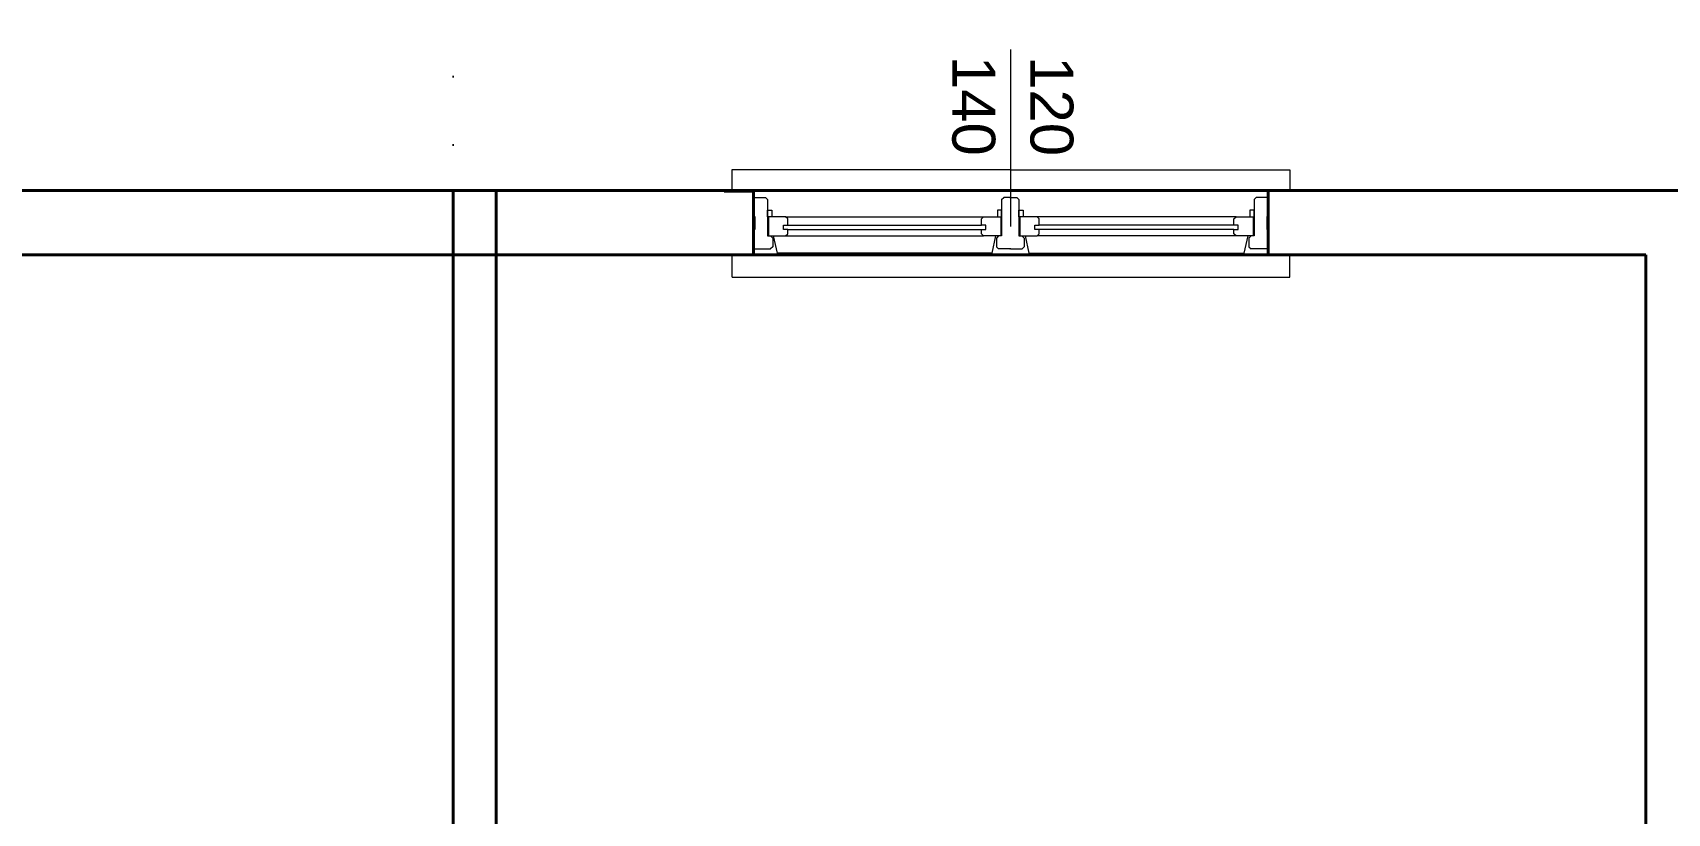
# Model space of a CAD drawing. Header units: millimetres. Extents: x 676 to 5035, y 216 to 2687.
# Drawn here: x 3378 to 3759, y 1895.4 to 2077.4 of the extents above; entities that cross this region are included whole.
import ezdxf

# ---------------------------------------------------------------- set-up
doc = ezdxf.new("R2010")
doc.units = ezdxf.units.MM
doc.linetypes.add('DOT2', pattern=[3.175, 0, -3.175])
doc.linetypes.add('HIDDEN', pattern=[9.525, 6.35, -3.175])
doc.layers.add('SANAL', color=11, linetype='HIDDEN')
doc.layers.add('SEM_AKS', color=161, linetype='Continuous')
for name, color, linetype, lineweight in [('SEM_DUVAR1', 136, 'Continuous', 40), ('SEM_PENCERE', 133, 'Continuous', 13), ('SEM_TARAMA', 253, 'Continuous', 5), ('SEM_TEFRIS', 225, 'Continuous', 9)]:
    doc.layers.add(name, color=color, linetype=linetype, lineweight=lineweight)
doc.styles.get("Standard").update_dxf_attribs({"font": 'arial.ttf'})

# ---------------------------------------------------------------- blocks, each defined once
blk = doc.blocks.new('VA')
at = {"layer": 'SANAL'}
for p, q in [((21735.95, 8968.79), (21615.95, 8968.81)), ((21735.95, 8953.79), (21615.95, 8953.81))]:
    blk.add_line(p, q, dxfattribs=at)
at = {"layer": 'SEM_DUVAR1'}
for p, q in [((21615.95, 8953.81), (21615.95, 8968.81)), ((21615.95, 8953.81), (21615.95, 8968.81)), ((21615.95, 8953.81), (21615.95, 8968.81)), ((21615.95, 8953.81), (21615.95, 8968.81)), ((21615.95, 8953.81), (21615.95, 8968.81)), ((21615.95, 8953.8), (21615.95, 8968.81)), ((21735.95, 8953.79), (21735.95, 8968.79)), ((21735.95, 8953.79), (21735.95, 8968.79)), ((21735.95, 8953.79), (21735.95, 8968.79)), ((21735.95, 8953.79), (21735.95, 8968.79)), ((21735.95, 8953.79), (21735.95, 8968.79)), ((21735.95, 8953.79), (21735.95, 8968.79)), ((21735.95, 8953.79), (21735.95, 8968.79))]:
    blk.add_line(p, q, dxfattribs=at)
blk.add_lwpolyline([(21609.1, 8968.81), (21615.95, 8968.81)], dxfattribs=at)
at = {"layer": 'SEM_PENCERE'}
for p, q in [((21610.95, 8973.81), (21610.95, 8968.81)), ((21675.83, 8973.8), (21610.95, 8973.81)), ((21675.83, 8973.8), (21740.95, 8973.79)), ((21740.95, 8973.79), (21740.95, 8968.79)), ((21615.95, 8968.81), (21610.95, 8968.81)), ((21615.95, 8968.81), (21615.95, 8962.91)), ((21615.95, 8967.39), (21618.75, 8967.38)), ((21619.25, 8966.88), (21618.75, 8967.38)), ((21619.25, 8966.88), (21619.25, 8958.38)), ((21673.81, 8966.87), (21674.31, 8967.37)), ((21673.81, 8966.87), (21673.81, 8958.37)), ((21675.71, 8967.37), (21674.31, 8967.37)), ((21675.71, 8967.37), (21675.83, 8967.37)), ((21675.95, 8967.37), (21675.83, 8967.37)), ((21675.95, 8967.37), (21677.35, 8967.37)), ((21677.85, 8966.87), (21677.35, 8967.37)), ((21677.85, 8966.87), (21677.85, 8958.37)), ((21732.65, 8966.86), (21733.15, 8967.36)), ((21732.65, 8966.86), (21732.65, 8958.36)), ((21735.95, 8967.36), (21733.15, 8967.36)), ((21735.95, 8968.79), (21735.95, 8962.89)), ((21735.95, 8968.79), (21740.95, 8968.79)), ((21615.95, 8962.91), (21616.25, 8962.91)), ((21615.95, 8962.36), (21615.95, 8953.81)), ((21616.25, 8962.91), (21616.25, 8959.86)), ((21619.25, 8964.38), (21620.25, 8964.38)), ((21619.25, 8962.88), (21619.25, 8964.38)), ((21620.25, 8962.88), (21619.25, 8962.88)), ((21623.45, 8962.88), (21619.45, 8962.88)), ((21619.45, 8962.88), (21619.45, 8958.38)), ((21620.25, 8964.38), (21620.25, 8962.88)), ((21623.45, 8962.88), (21669.61, 8962.87)), ((21623.95, 8962.38), (21623.45, 8962.88)), ((21623.95, 8960.88), (21623.95, 8962.38)), ((21669.11, 8962.37), (21669.61, 8962.87)), ((21669.11, 8960.87), (21669.11, 8962.37)), ((21669.61, 8962.87), (21673.61, 8962.87)), ((21673.81, 8964.37), (21672.81, 8964.37)), ((21672.81, 8964.37), (21672.81, 8962.87)), ((21672.81, 8962.87), (21673.81, 8962.87)), ((21673.61, 8962.87), (21673.61, 8958.37)), ((21673.81, 8962.87), (21673.81, 8964.37)), ((21677.85, 8964.37), (21678.85, 8964.37)), ((21677.85, 8962.87), (21677.85, 8964.37)), ((21678.85, 8962.87), (21677.85, 8962.87)), ((21678.05, 8962.87), (21678.05, 8958.37)), ((21682.05, 8962.87), (21678.05, 8962.87)), ((21678.85, 8964.37), (21678.85, 8962.87)), ((21728.45, 8962.86), (21682.05, 8962.87)), ((21682.55, 8962.37), (21682.05, 8962.87)), ((21682.55, 8960.87), (21682.55, 8962.37)), ((21727.95, 8962.36), (21728.45, 8962.86)), ((21727.95, 8960.86), (21727.95, 8962.36)), ((21728.45, 8962.86), (21732.45, 8962.86)), ((21732.65, 8964.36), (21731.65, 8964.36)), ((21731.65, 8964.36), (21731.65, 8962.86)), ((21731.65, 8962.86), (21732.65, 8962.86)), ((21732.45, 8962.86), (21732.45, 8958.36)), ((21732.65, 8962.86), (21732.65, 8964.36)), ((21735.95, 8962.89), (21735.65, 8962.89)), ((21735.65, 8962.89), (21735.65, 8959.84)), ((21735.95, 8962.34), (21735.95, 8953.79)), ((21616.25, 8959.86), (21615.95, 8959.86)), ((21619.25, 8958.38), (21619.95, 8958.38)), ((21619.45, 8958.38), (21623.45, 8958.38)), ((21619.95, 8958.38), (21620.45, 8957.88)), ((21621.54, 8954.38), (21620.65, 8958.38)), ((21622.95, 8959.88), (21622.95, 8960.88)), ((21622.95, 8960.88), (21623.95, 8960.88)), ((21623.95, 8959.88), (21622.95, 8959.88)), ((21623.45, 8958.38), (21623.95, 8958.88)), ((21623.45, 8958.38), (21669.61, 8958.37)), ((21623.95, 8960.88), (21669.11, 8960.87)), ((21623.95, 8959.88), (21669.11, 8959.87)), ((21623.95, 8958.88), (21623.95, 8959.88)), ((21670.11, 8960.87), (21669.11, 8960.87)), ((21669.11, 8958.87), (21669.11, 8959.87)), ((21669.11, 8959.87), (21670.11, 8959.87)), ((21669.61, 8958.37), (21669.11, 8958.87)), ((21673.61, 8958.37), (21669.61, 8958.37)), ((21670.11, 8959.87), (21670.11, 8960.87)), ((21672.4, 8958.37), (21671.51, 8954.37)), ((21673.11, 8958.37), (21672.61, 8957.87)), ((21673.81, 8958.37), (21673.11, 8958.37)), ((21677.85, 8958.37), (21678.55, 8958.37)), ((21678.05, 8958.37), (21682.05, 8958.37)), ((21678.55, 8958.37), (21679.05, 8957.87)), ((21679.25, 8958.37), (21680.14, 8954.37)), ((21681.55, 8959.87), (21681.55, 8960.87)), ((21681.55, 8960.87), (21682.55, 8960.87)), ((21682.55, 8959.87), (21681.55, 8959.87)), ((21682.05, 8958.37), (21682.55, 8958.87)), ((21728.45, 8958.36), (21682.05, 8958.37)), ((21727.95, 8960.86), (21682.55, 8960.87)), ((21727.95, 8959.86), (21682.55, 8959.87)), ((21682.55, 8958.87), (21682.55, 8959.87)), ((21728.95, 8960.86), (21727.95, 8960.86)), ((21727.95, 8958.86), (21727.95, 8959.86)), ((21727.95, 8959.86), (21728.95, 8959.86)), ((21728.45, 8958.36), (21727.95, 8958.86)), ((21732.45, 8958.36), (21728.45, 8958.36)), ((21728.95, 8959.86), (21728.95, 8960.86)), ((21730.35, 8954.36), (21731.24, 8958.36)), ((21731.95, 8958.36), (21731.45, 8957.86)), ((21732.65, 8958.36), (21731.95, 8958.36)), ((21735.65, 8959.84), (21735.95, 8959.84)), ((21615.95, 8955.39), (21619.95, 8955.38)), ((21620.45, 8955.88), (21619.95, 8955.38)), ((21620.45, 8957.88), (21620.45, 8955.88)), ((21672.61, 8957.87), (21672.61, 8955.87)), ((21672.61, 8955.87), (21673.11, 8955.37)), ((21675.71, 8955.37), (21673.11, 8955.37)), ((21675.71, 8955.37), (21675.83, 8955.37)), ((21675.95, 8955.37), (21675.83, 8955.37)), ((21675.95, 8955.37), (21678.55, 8955.37)), ((21679.05, 8955.87), (21678.55, 8955.37)), ((21679.05, 8957.87), (21679.05, 8955.87)), ((21731.45, 8957.86), (21731.45, 8955.86)), ((21731.45, 8955.86), (21731.95, 8955.36)), ((21735.95, 8955.36), (21731.95, 8955.36)), ((21615.95, 8953.81), (21610.95, 8953.81)), ((21610.95, 8948.81), (21610.95, 8953.81)), ((21671.51, 8954.37), (21621.54, 8954.38)), ((21680.14, 8954.37), (21730.35, 8954.36)), ((21735.95, 8953.79), (21740.95, 8953.79)), ((21740.95, 8948.79), (21740.95, 8953.79)), ((21610.95, 8948.81), (21740.95, 8948.79))]:
    blk.add_line(p, q, dxfattribs=at)
at = {"layer": 'SEM_TEFRIS'}
blk.add_line((21675.95, 8960.62), (21675.96, 9001.83), dxfattribs=at)
for s, p in [('140', (21662.32, 9000.37)), ('120', (21680.53, 9000.3))]:
    blk.add_text(s, height=10, rotation=269.9884, dxfattribs=at).set_placement(p)

msp = doc.modelspace()

# ---------------------------------------------------------------- hatches: boundary and pattern name
at = {"layer": 'SEM_TARAMA'}
h = msp.add_hatch(dxfattribs=at)
h.set_pattern_fill('ANGLE', color=256, scale=5)
h.set_pattern_definition([(0, (-346.05, -108.6), (0, 34.925), [25.4, -9.525]), (90, (-346.05, -108.6), (-34.925, 2e-15), [25.4, -9.525])])
h.paths.add_polyline_path([(1469, 2040.64), (1319, 2040.64), (1319, 1890.64), (1469, 1890.64)])
h.paths.add_polyline_path([(1469, 825.64), (1319, 825.64), (1319.01, 675.64), (1469, 675.64)])
h.paths.add_polyline_path([(4401, 825.64), (4251, 825.64), (4251, 675.64), (4401, 675.64)])
h.paths.add_polyline_path([(4401, 2040.64), (4251, 2040.64), (4251, 1890.64), (4401, 1890.64), (4401, 1935.64)])
h.paths.add_polyline_path([(4396, 1277.64), (4396, 1282.64), (4386, 1282.64), (4386, 1350.64), (4261, 1350.64), (4261, 1212.74), (4262.9, 1212.74), (4262.9, 1214.45), (4264.61, 1214.45), (4264.61, 1212.74), (4265.18, 1212.74), (4396, 1212.72)])
h.paths.add_polyline_path([(4396, 1497.64), (4265.06, 1497.64), (4265.06, 1496.65), (4263.34, 1496.65), (4261, 1496.65), (4261, 1370.64), (4386, 1370.64), (4386, 1433.48), (4396, 1433.48)])
h.paths.add_polyline_path([(4396, 1608.64), (4251, 1608.64), (4251, 1497.64), (4396, 1497.64)])
h.paths.add_polyline_path([(4348.92, 1594.2), (4259.92, 1594.2), (4259.92, 1506.92), (4259.92, 1505.21, 0.414214)], flags=16)
h.paths.add_polyline_path([(4325.89, 1574.81), (4271.32, 1574.81), (4271.32, 1588.77), (4325.89, 1588.77)], flags=0)
h.paths.add_polyline_path([(4277.04, 1595.92), (4277.04, 1598.2), (4331.8, 1598.2), (4331.8, 1595.92)], flags=16)
h.paths.add_polyline_path([(4331.23, 1596.49), (4277.61, 1596.49), (4277.61, 1597.63), (4331.23, 1597.63)], flags=0)
h.paths.add_polyline_path([(4265.63, 1504.07), (4265.63, 1498.36), (4264.48, 1498.36), (4259.92, 1498.36), (4259.92, 1501.22), (4264.48, 1501.22), (4264.48, 1504.07)], flags=16)
h.paths.add_polyline_path([(4265.63, 1601.05), (4264.48, 1601.05), (4264.48, 1603.9), (4259.92, 1603.9), (4259.92, 1606.75), (4263.34, 1606.75), (4263.34, 1608.47), (4265.06, 1608.47), (4265.06, 1606.75), (4265.63, 1606.75)], flags=16)
h.paths.add_polyline_path([(4396, 1212.64), (4265.18, 1212.64), (4265.18, 1207.04), (4264.04, 1207.04), (4264.04, 1205.78, -0.399265), (4348.47, 1116.9), (4348.47, 1111.2), (4264.04, 1111.2), (4264.04, 1110.06), (4265.18, 1110.06), (4265.18, 1104.35), (4264.61, 1104.35), (4264.61, 1102.64), (4396, 1102.64)])
h.paths.add_polyline_path([(1459.01, 1497.64), (1324, 1497.64), (1324, 1427.64), (1334.01, 1427.64), (1334.01, 1370.64), (1459.01, 1370.64), (1459.01, 1427.64)])
h.paths.add_polyline_path([(1370.47, 1595.19), (1370.47, 1600.9), (1454.9, 1600.9), (1454.9, 1602.04), (1453.76, 1602.04), (1453.76, 1607.74), (1454.33, 1607.74), (1454.33, 1608.64), (1334.01, 1608.64), (1324, 1608.64), (1324, 1497.64), (1454.33, 1497.64), (1454.33, 1499.35), (1453.76, 1499.35), (1453.76, 1505.06), (1454.9, 1505.06), (1454.9, 1506.31, -0.399265)])
h.paths.add_polyline_path([(1459.01, 1282.64), (1459.01, 1350.64), (1334.01, 1350.64), (1334.01, 1282.64), (1324.01, 1282.64), (1324.01, 1212.64), (1459.01, 1212.64)])
h.paths.add_polyline_path([(1469, 1212.64), (1324.01, 1212.64), (1324.01, 1102.64), (1334.01, 1102.64), (1469, 1102.64)])
h.paths.add_polyline_path([(4258.28, 1280.74), (4360.63, 1280.74), (4360.63, 1352.94), (4258.28, 1352.94)], flags=9)
h.paths.add_polyline_path([(4261.31, 1380.61), (4363.66, 1380.61), (4363.66, 1452.81), (4261.31, 1452.81)], flags=24)
h.paths.add_polyline_path([(1335.98, 1389.01), (1438.32, 1389.01), (1438.32, 1461.22), (1335.98, 1461.22)], flags=24)
h.paths.add_polyline_path([(1332.08, 1276.31), (1434.43, 1276.31), (1434.43, 1348.52), (1332.08, 1348.52)], flags=24)

# ---------------------------------------------------------------- linework, layer by layer
at = {"layer": 'SEM_AKS', "linetype": 'DOT2', "ltscale": 5}
msp.add_line((3476, 2610.36), (3476, 1102.64), dxfattribs=at)
at = {"layer": 'SEM_DUVAR1'}
for p, q in [((4251, 2040.64), (1469, 2040.64)), ((3476, 1608.64), (3476, 2040.64)), ((3486, 1623.64), (3486, 2040.64)), ((3754, 2025.64), (2419.01, 2025.64)), ((3754, 1657.07), (3754, 2025.64)), ((3754, 1623.64), (3754, 2025.64))]:
    msp.add_line(p, q, dxfattribs=at)

# ---------------------------------------------------------------- block references
at = {"layer": 'SEM_PENCERE', "rotation": 0.01157472941156693}
msp.add_blockref('VA', (-18068.16, -6932.74), dxfattribs=at)

doc.saveas('drawing.dxf')
